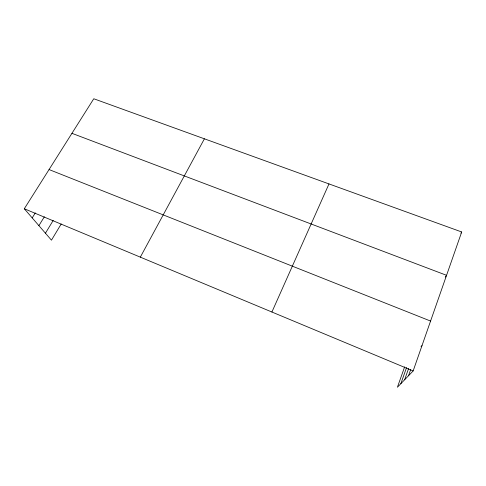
<?xml version="1.0" encoding="UTF-8"?>
<svg xmlns="http://www.w3.org/2000/svg" width="486" height="486" viewBox="0 0 486 486"><rect width="100%" height="100%" fill="white"/><g stroke="black" fill="none" stroke-linecap="round" stroke-linejoin="round"><path stroke-width="0.73" d="M404.65 366.845L397.408 387.245L413.155 370.927L461.7 231.974L93.768 98.755L24.3 208.755L51.455 240.169L61.206 223.979M408.519 375.727L410.731 369.433M404.625 379.766L408.574 368.564M400.853 383.673L406.557 367.556M271.911 312.018L328.986 183.927M140.326 257.143L204.399 138.814M45.435 233.207L53.211 220.431M38.898 225.644L44.341 216.805M32.198 217.886L35.308 212.892M460.916 233.171L461.7 231.974M445.291 277.099L446.561 275.313L71.94 133.322M421.016 346.749L421.994 345.631M49.056 169.553L430.578 321.058M24.3 208.755L413.155 370.927"/></g></svg>
